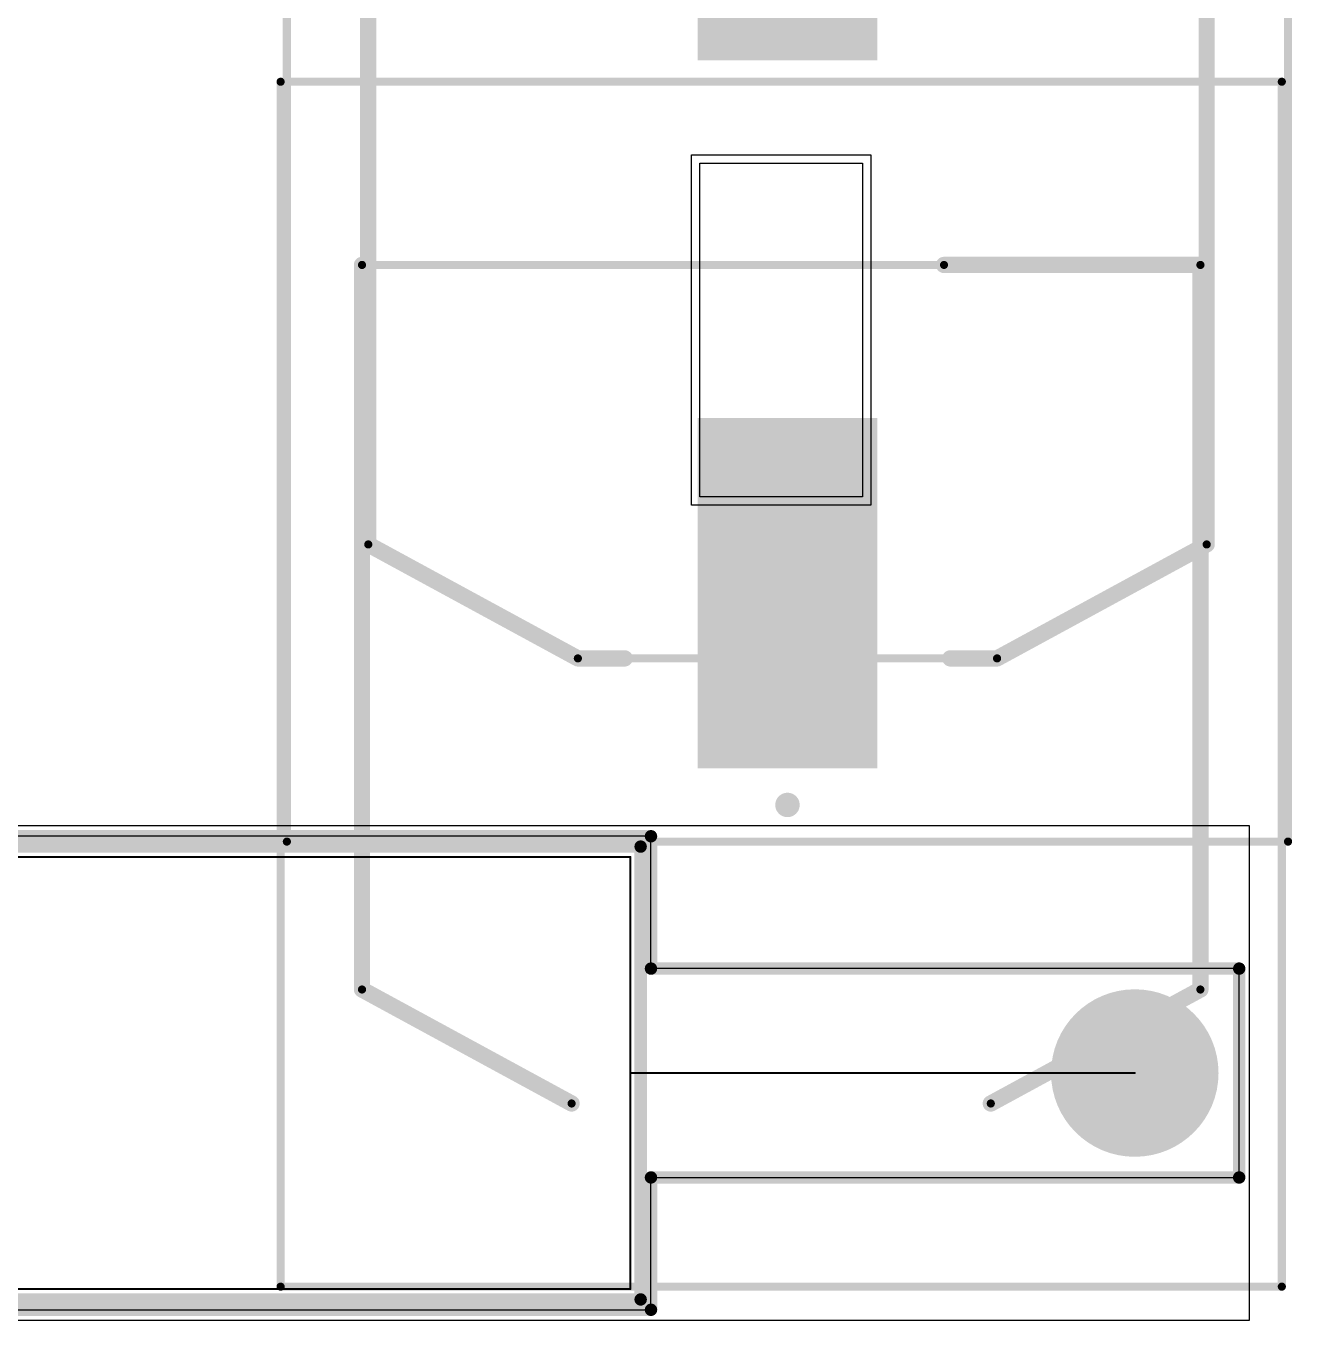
# Model space of a CAD drawing. Header units: millimetres. Extents: x 54 to 247, y 53 to 195.
# Drawn here: x 219.22 to 234.77, y 65.95 to 81.85 of the extents above; entities that cross this region are included whole.
import ezdxf

# ---------------------------------------------------------------- set-up
doc = ezdxf.new("R2010")
doc.units = ezdxf.units.MM
for name, color, linetype in [('BottomOverlay', 54, 'Continuous'), ('BottomPaste', 16, 'Continuous'), ('BottomSolder', 6, 'Continuous'), ('Mechanical11', 56, 'Continuous'), ('Mechanical13', 56, 'Continuous'), ('Mechanical14', 56, 'Continuous'), ('Mechanical15', 56, 'Continuous'), ('Mechanical4', 56, 'Continuous'), ('Mechanical5', 56, 'Continuous'), ('Mechanical9', 56, 'Continuous'), ('PadHoleLayer', 156, 'Continuous'), ('TopSolder', 216, 'Continuous')]:
    doc.layers.add(name, color=color, linetype=linetype)

# ---------------------------------------------------------------- blocks, each defined once
blk = doc.blocks.new('DO_201AD_STM_B_29')
at = {"layer": 'BottomSolder'}
blk.add_hatch(color=6, dxfattribs=at).paths.add_polyline_path([(-1.0287, 1.0287), (1.0287, 1.0287), (1.0287, -1.0287), (-1.0287, -1.0287)])
h = blk.add_hatch(color=6, dxfattribs=at)
edge = h.paths.add_edge_path()
edge.add_arc((21.8948, 0), 1.0287, 0, 360)
at = {"layer": 'PadHoleLayer'}
h = blk.add_hatch(color=156, dxfattribs=at)
edge = h.paths.add_edge_path()
edge.add_arc((0, 0), 0.7747, 0, 360)
h = blk.add_hatch(color=156, dxfattribs=at)
edge = h.paths.add_edge_path()
edge.add_arc((21.8948, 0), 0.7747, 0, 360)
at = {"layer": 'TopSolder'}
blk.add_hatch(color=216, dxfattribs=at).paths.add_polyline_path([(-1.0287, 1.0287), (1.0287, 1.0287), (1.0287, -1.0287), (-1.0287, -1.0287)])
h = blk.add_hatch(color=216, dxfattribs=at)
edge = h.paths.add_edge_path()
edge.add_arc((21.8948, 0), 1.0287, 0, 360)
at = {"layer": 'BottomOverlay', "const_width": 0.1524}
for points in [[(6.0706, 2.7813), (15.8242, 2.7813)], [(6.0706, -2.7813), (6.0706, 2.7813)], [(15.8242, -2.7813), (15.8242, 2.7813)], [(-3.5814, -0.635), (-3.5814, 0.635)], [(-3.5814, 0), (-2.8194, 0.635)], [(-2.8194, -0.635), (-2.8194, 0.635)], [(-3.5814, 0), (-2.8194, 0.508)], [(-3.5814, 0), (-2.8194, 0.381)], [(-3.5814, 0), (-2.8194, 0.254)], [(-3.5814, 0), (-2.8194, 0.127)], [(-3.8354, 0), (-2.5654, 0)], [(-3.5814, 0), (-2.8194, -0.635)], [(-3.5814, 0), (-2.8194, -0.508)], [(-3.5814, 0), (-2.8194, -0.381)], [(-3.5814, 0), (-2.8194, -0.254)], [(-3.5814, 0), (-2.8194, -0.127)], [(6.0706, -2.7813), (15.8242, -2.7813)]]:
    blk.add_lwpolyline(points, dxfattribs=at)
at = {"layer": 'BottomOverlay', "const_width": 0.0762}
for points in [[(6.0325, 2.7813, 1), (6.1087, 2.7813, 1)], [(6.0325, 2.7813, 1), (6.1087, 2.7813, 1)], [(15.7861, 2.7813, 1), (15.8623, 2.7813, 1)], [(15.7861, 2.7813, 1), (15.8623, 2.7813, 1)], [(-3.6195, 0.635, 1), (-3.5433, 0.635, 1)], [(-2.8575, 0.635, 1), (-2.7813, 0.635, 1)], [(-2.8575, 0.635, 1), (-2.7813, 0.635, 1)], [(-2.8575, 0.508, 1), (-2.7813, 0.508, 1)], [(-2.8575, 0.381, 1), (-2.7813, 0.381, 1)], [(-2.8575, 0.254, 1), (-2.7813, 0.254, 1)], [(-2.8575, 0.127, 1), (-2.7813, 0.127, 1)], [(-3.8735, 0, 1), (-3.7973, 0, 1)], [(-3.6195, 0, 1), (-3.5433, 0, 1)], [(-3.6195, 0, 1), (-3.5433, 0, 1)], [(-3.6195, 0, 1), (-3.5433, 0, 1)], [(-3.6195, 0, 1), (-3.5433, 0, 1)], [(-3.6195, 0, 1), (-3.5433, 0, 1)], [(-3.6195, 0, 1), (-3.5433, 0, 1)], [(-3.6195, 0, 1), (-3.5433, 0, 1)], [(-3.6195, 0, 1), (-3.5433, 0, 1)], [(-3.6195, 0, 1), (-3.5433, 0, 1)], [(-3.6195, 0, 1), (-3.5433, 0, 1)], [(-2.6035, 0, 1), (-2.5273, 0, 1)], [(-2.8575, -0.127, 1), (-2.7813, -0.127, 1)], [(-2.8575, -0.254, 1), (-2.7813, -0.254, 1)], [(-2.8575, -0.381, 1), (-2.7813, -0.381, 1)], [(-2.8575, -0.508, 1), (-2.7813, -0.508, 1)], [(-3.6195, -0.635, 1), (-3.5433, -0.635, 1)], [(-2.8575, -0.635, 1), (-2.7813, -0.635, 1)], [(-2.8575, -0.635, 1), (-2.7813, -0.635, 1)], [(6.0325, -2.7813, 1), (6.1087, -2.7813, 1)], [(6.0325, -2.7813, 1), (6.1087, -2.7813, 1)], [(15.7861, -2.7813, 1), (15.8623, -2.7813, 1)], [(15.7861, -2.7813, 1), (15.8623, -2.7813, 1)]]:
    blk.add_lwpolyline(points, format="xyb", close=True, dxfattribs=at)
at = {"layer": 'Mechanical13', "const_width": 0.0254}
for points in [[(6.1976, 2.6543), (15.6972, 2.6543)], [(6.1976, -2.6543), (6.1976, 2.6543)], [(15.6972, -2.6543), (15.6972, 2.6543)], [(-3.5814, -0.635), (-3.5814, 0.635)], [(-3.5814, 0), (-2.8194, 0.635)], [(-2.8194, -0.635), (-2.8194, 0.635)], [(-3.5814, 0), (-2.8194, 0.508)], [(-3.5814, 0), (-2.8194, 0.381)], [(-3.5814, 0), (-2.8194, 0.254)], [(-3.8354, 0), (-2.5654, 0)], [(-3.5814, 0), (-2.8194, 0.127)], [(-3.5814, 0), (-2.8194, -0.635)], [(-3.5814, 0), (-2.8194, -0.508)], [(-3.5814, 0), (-2.8194, -0.381)], [(-3.5814, 0), (-2.8194, -0.254)], [(-3.5814, 0), (-2.8194, -0.127)], [(0, 0), (6.1976, 0)], [(15.6972, 0), (21.8948, 0)], [(6.1976, -2.6543), (15.6972, -2.6543)]]:
    blk.add_lwpolyline(points, dxfattribs=at)
at = {"layer": 'Mechanical13', "const_width": 0.0127}
for points in [[(6.19125, 2.6543, 1), (6.20395, 2.6543, 1)], [(6.19125, 2.6543, 1), (6.20395, 2.6543, 1)], [(15.69085, 2.6543, 1), (15.70355, 2.6543, 1)], [(15.69085, 2.6543, 1), (15.70355, 2.6543, 1)], [(-3.58775, 0.635, 1), (-3.57505, 0.635, 1)], [(-2.82575, 0.635, 1), (-2.81305, 0.635, 1)], [(-2.82575, 0.635, 1), (-2.81305, 0.635, 1)], [(-2.82575, 0.508, 1), (-2.81305, 0.508, 1)], [(-2.82575, 0.381, 1), (-2.81305, 0.381, 1)], [(-2.82575, 0.254, 1), (-2.81305, 0.254, 1)], [(-3.84175, 0, 1), (-3.82905, 0, 1)], [(-3.58775, 0, 1), (-3.57505, 0, 1)], [(-3.58775, 0, 1), (-3.57505, 0, 1)], [(-3.58775, 0, 1), (-3.57505, 0, 1)], [(-3.58775, 0, 1), (-3.57505, 0, 1)], [(-3.58775, 0, 1), (-3.57505, 0, 1)], [(-3.58775, 0, 1), (-3.57505, 0, 1)], [(-3.58775, 0, 1), (-3.57505, 0, 1)], [(-3.58775, 0, 1), (-3.57505, 0, 1)], [(-3.58775, 0, 1), (-3.57505, 0, 1)], [(-3.58775, 0, 1), (-3.57505, 0, 1)], [(-2.82575, 0.127, 1), (-2.81305, 0.127, 1)], [(-2.57175, 0, 1), (-2.55905, 0, 1)], [(-0.00635, 0, 1), (0.00635, 0, 1)], [(6.19125, 0, 1), (6.20395, 0, 1)], [(15.69085, 0, 1), (15.70355, 0, 1)], [(21.88845, 0, 1), (21.90115, 0, 1)], [(-2.82575, -0.127, 1), (-2.81305, -0.127, 1)], [(-2.82575, -0.254, 1), (-2.81305, -0.254, 1)], [(-2.82575, -0.381, 1), (-2.81305, -0.381, 1)], [(-3.58775, -0.635, 1), (-3.57505, -0.635, 1)], [(-2.82575, -0.508, 1), (-2.81305, -0.508, 1)], [(-2.82575, -0.635, 1), (-2.81305, -0.635, 1)], [(-2.82575, -0.635, 1), (-2.81305, -0.635, 1)], [(6.19125, -2.6543, 1), (6.20395, -2.6543, 1)], [(6.19125, -2.6543, 1), (6.20395, -2.6543, 1)], [(15.69085, -2.6543, 1), (15.70355, -2.6543, 1)], [(15.69085, -2.6543, 1), (15.70355, -2.6543, 1)]]:
    blk.add_lwpolyline(points, format="xyb", close=True, dxfattribs=at)
at = {"layer": 'Mechanical15'}
for p, q in [((5.9436, 2.9083), (5.9436, 1.2827)), ((15.9512, 2.9083), (5.9436, 2.9083)), ((15.9512, 1.2827), (15.9512, 2.9083)), ((15.6972, 2.6543), (6.1976, 2.6543)), ((6.1976, 2.6543), (6.1976, -2.6543)), ((15.6972, -2.6543), (15.6972, 2.6543)), ((5.9436, 1.2827), (-1.2827, 1.2827)), ((-1.2827, 1.2827), (-1.2827, -1.2827)), ((23.1775, 1.2827), (15.9512, 1.2827)), ((23.1775, -1.2827), (23.1775, 1.2827)), ((-1.2827, -1.2827), (5.9436, -1.2827)), ((5.9436, -1.2827), (5.9436, -2.9083)), ((15.9512, -2.9083), (15.9512, -1.2827)), ((15.9512, -1.2827), (23.1775, -1.2827)), ((6.1976, -2.6543), (15.6972, -2.6543)), ((5.9436, -2.9083), (15.9512, -2.9083))]:
    blk.add_line(p, q, dxfattribs=at)
at = {"layer": 'Mechanical15', "const_width": 0.1524}
for points in [[(5.9436, 1.2827), (5.9436, 2.9083)], [(5.9436, 2.9083), (15.9512, 2.9083)], [(15.9512, 1.2827), (15.9512, 2.9083)], [(-1.2827, -1.2827), (-1.2827, 1.2827)], [(-1.2827, 1.2827), (5.9436, 1.2827)], [(15.9512, 1.2827), (23.1775, 1.2827)], [(23.1775, -1.2827), (23.1775, 1.2827)], [(-1.2827, -1.2827), (5.9436, -1.2827)], [(5.9436, -2.9083), (5.9436, -1.2827)], [(15.9512, -2.9083), (15.9512, -1.2827)], [(15.9512, -1.2827), (23.1775, -1.2827)], [(5.9436, -2.9083), (15.9512, -2.9083)]]:
    blk.add_lwpolyline(points, dxfattribs=at)
at = {"layer": 'Mechanical15', "const_width": 0.0762}
for points in [[(5.9055, 2.9083, 1), (5.9817, 2.9083, 1)], [(5.9055, 2.9083, 1), (5.9817, 2.9083, 1)], [(15.9131, 2.9083, 1), (15.9893, 2.9083, 1)], [(15.9131, 2.9083, 1), (15.9893, 2.9083, 1)], [(-1.3208, 1.2827, 1), (-1.2446, 1.2827, 1)], [(-1.3208, 1.2827, 1), (-1.2446, 1.2827, 1)], [(5.9055, 1.2827, 1), (5.9817, 1.2827, 1)], [(5.9055, 1.2827, 1), (5.9817, 1.2827, 1)], [(15.9131, 1.2827, 1), (15.9893, 1.2827, 1)], [(15.9131, 1.2827, 1), (15.9893, 1.2827, 1)], [(23.1394, 1.2827, 1), (23.2156, 1.2827, 1)], [(23.1394, 1.2827, 1), (23.2156, 1.2827, 1)], [(-1.3208, -1.2827, 1), (-1.2446, -1.2827, 1)], [(-1.3208, -1.2827, 1), (-1.2446, -1.2827, 1)], [(5.9055, -1.2827, 1), (5.9817, -1.2827, 1)], [(5.9055, -1.2827, 1), (5.9817, -1.2827, 1)], [(15.9131, -1.2827, 1), (15.9893, -1.2827, 1)], [(15.9131, -1.2827, 1), (15.9893, -1.2827, 1)], [(23.1394, -1.2827, 1), (23.2156, -1.2827, 1)], [(23.1394, -1.2827, 1), (23.2156, -1.2827, 1)], [(5.9055, -2.9083, 1), (5.9817, -2.9083, 1)], [(5.9055, -2.9083, 1), (5.9817, -2.9083, 1)], [(15.9131, -2.9083, 1), (15.9893, -2.9083, 1)], [(15.9131, -2.9083, 1), (15.9893, -2.9083, 1)]]:
    blk.add_lwpolyline(points, format="xyb", close=True, dxfattribs=at)
at = {"layer": 'Mechanical4'}
for p, q in [((23.3045, 3.0353), (-1.4097, 3.0353)), ((-1.4097, 3.0353), (-1.4097, -3.0353)), ((23.3045, -3.0353), (23.3045, 3.0353)), ((-1.4097, -3.0353), (23.3045, -3.0353))]:
    blk.add_line(p, q, dxfattribs=at)
blk = doc.blocks.new('EEEFK1V331P_B_226')
at = {"layer": 'BottomPaste'}
for points in [[(1, 6.4), (1, 2.3), (-1, 2.3), (-1, 6.4)], [(1, -2.3), (1, -6.4), (-1, -6.4), (-1, -2.3)]]:
    blk.add_hatch(color=16, dxfattribs=at).paths.add_polyline_path(points)
at = {"layer": 'BottomSolder'}
for points in [[(1.102, 6.502), (1.102, 2.198), (-1.102, 2.198), (-1.102, 6.502)], [(1.102, -2.198), (1.102, -6.502), (-1.102, -6.502), (-1.102, -2.198)]]:
    blk.add_hatch(color=6, dxfattribs=at).paths.add_polyline_path(points)
at = {"layer": 'BottomOverlay', "const_width": 0.2}
for points in [[(0, 6.9, -1), (0, 7)], [(0, 6.9, -1), (0, 7)], [(0, 7, -1), (0, 6.9)]]:
    blk.add_lwpolyline(points, format="xyb", dxfattribs=at)
at = {"layer": 'BottomOverlay', "const_width": 0.1}
for points in [[(-0.05, 7, 1), (0.05, 7, 1)], [(-0.05, 7, 1), (0.05, 7, 1)], [(-0.05, 7, 1), (0.05, 7, 1)], [(-0.05, 6.9, 1), (0.05, 6.9, 1)], [(-0.05, 6.9, 1), (0.05, 6.9, 1)], [(-0.05, 6.9, 1), (0.05, 6.9, 1)], [(-2.625, 5.15, 1), (-2.525, 5.15, 1)], [(-2.625, 5.15, 1), (-2.525, 5.15, 1)], [(-2.05, 5.15, 1), (-1.95, 5.15, 1)], [(1.95, 5.15, 1), (2.05, 5.15, 1)], [(2.525, 5.15, 1), (2.625, 5.15, 1)], [(2.525, 5.15, 1), (2.625, 5.15, 1)], [(-5.2, 3.75, 1), (-5.1, 3.75, 1)], [(-5.2, 3.75, 1), (-5.1, 3.75, 1)], [(5.1, 3.75, 1), (5.2, 3.75, 1)], [(5.1, 3.75, 1), (5.2, 3.75, 1)], [(-5.2, -5.15, 1), (-5.1, -5.15, 1)], [(-5.2, -5.15, 1), (-5.1, -5.15, 1)], [(-2.05, -5.15, 1), (-1.95, -5.15, 1)], [(1.95, -5.15, 1), (2.05, -5.15, 1)], [(5.1, -5.15, 1), (5.2, -5.15, 1)], [(5.1, -5.15, 1), (5.2, -5.15, 1)]]:
    blk.add_lwpolyline(points, format="xyb", close=True, dxfattribs=at)
at = {"layer": 'BottomOverlay', "const_width": 0.2}
for points in [[(-2.575, 5.15), (-5.15, 3.75)], [(-2, 5.15), (-2.575, 5.15)], [(2.575, 5.15), (2, 5.15)], [(5.15, 3.75), (2.575, 5.15)], [(-5.15, 3.75), (-5.15, -5.15)], [(5.15, 3.75), (5.15, -5.15)], [(-2, -5.15), (-5.15, -5.15)], [(5.15, -5.15), (2, -5.15)]]:
    blk.add_lwpolyline(points, dxfattribs=at)
at = {"layer": 'Mechanical13', "const_width": 0.1}
for points in [[(-2.575, 5.15), (-5.15, 3.75)], [(2.575, 5.15), (-2.575, 5.15)], [(5.15, 3.75), (2.575, 5.15)], [(-5.15, 3.75), (-5.15, -5.15)], [(5.15, 3.75), (5.15, -5.15)], [(5.15, -5.15), (-5.15, -5.15)]]:
    blk.add_lwpolyline(points, dxfattribs=at)
at = {"layer": 'Mechanical13', "const_width": 0.05}
for points in [[(-2.6, 5.15, 1), (-2.55, 5.15, 1)], [(-2.6, 5.15, 1), (-2.55, 5.15, 1)], [(2.55, 5.15, 1), (2.6, 5.15, 1)], [(2.55, 5.15, 1), (2.6, 5.15, 1)], [(-5.175, 3.75, 1), (-5.125, 3.75, 1)], [(-5.175, 3.75, 1), (-5.125, 3.75, 1)], [(5.125, 3.75, 1), (5.175, 3.75, 1)], [(5.125, 3.75, 1), (5.175, 3.75, 1)], [(-5.175, -5.15, 1), (-5.125, -5.15, 1)], [(-5.175, -5.15, 1), (-5.125, -5.15, 1)], [(5.125, -5.15, 1), (5.175, -5.15, 1)], [(5.125, -5.15, 1), (5.175, -5.15, 1)]]:
    blk.add_lwpolyline(points, format="xyb", close=True, dxfattribs=at)
at = {"layer": 'Mechanical15', "const_width": 0.1}
for points in [[(6.15, 7.4), (-6.15, 7.4)], [(-6.15, 7.4), (-6.15, -7.4)], [(6.15, 7.4), (6.15, -7.4)], [(6.15, -7.4), (-6.15, -7.4)]]:
    blk.add_lwpolyline(points, dxfattribs=at)
at = {"layer": 'Mechanical15', "const_width": 0.05}
for points in [[(-6.175, 7.4, 1), (-6.125, 7.4, 1)], [(-6.175, 7.4, 1), (-6.125, 7.4, 1)], [(6.125, 7.4, 1), (6.175, 7.4, 1)], [(6.125, 7.4, 1), (6.175, 7.4, 1)], [(-6.175, -7.4, 1), (-6.125, -7.4, 1)], [(-6.175, -7.4, 1), (-6.125, -7.4, 1)], [(6.125, -7.4, 1), (6.175, -7.4, 1)], [(6.125, -7.4, 1), (6.175, -7.4, 1)]]:
    blk.add_lwpolyline(points, format="xyb", close=True, dxfattribs=at)

msp = doc.modelspace()

# ---------------------------------------------------------------- hatches: boundary and pattern name
at = {"layer": 'Mechanical14'}
h = msp.add_hatch(color=56, dxfattribs=at)
edge = h.paths.add_edge_path()
edge.add_arc((230.498, 78.912), 0.05, 0, 360)
h = msp.add_hatch(color=56, dxfattribs=at)
edge = h.paths.add_edge_path()
edge.add_arc((233.648, 78.912), 0.05, 0, 360)
h = msp.add_hatch(color=56, dxfattribs=at)
edge = h.paths.add_edge_path()
edge.add_arc((233.648, 78.912), 0.05, 0, 360)
h = msp.add_hatch(color=56, dxfattribs=at)
edge = h.paths.add_edge_path()
edge.add_arc((223.348, 70.012), 0.05, 0, 360)
h = msp.add_hatch(color=56, dxfattribs=at)
edge = h.paths.add_edge_path()
edge.add_arc((223.348, 70.012), 0.05, 0, 360)
h = msp.add_hatch(color=56, dxfattribs=at)
edge = h.paths.add_edge_path()
edge.add_arc((233.648, 70.012), 0.05, 0, 360)
h = msp.add_hatch(color=56, dxfattribs=at)
edge = h.paths.add_edge_path()
edge.add_arc((233.648, 70.012), 0.05, 0, 360)
at = {"layer": 'PadHoleLayer'}
h = msp.add_hatch(color=156, dxfattribs=at)
edge = h.paths.add_edge_path()
edge.add_arc((230.498, 78.912), 0.05, 0, 360)
h = msp.add_hatch(color=156, dxfattribs=at)
edge = h.paths.add_edge_path()
edge.add_arc((233.648, 78.912), 0.05, 0, 360)
h = msp.add_hatch(color=156, dxfattribs=at)
edge = h.paths.add_edge_path()
edge.add_arc((233.648, 78.912), 0.05, 0, 360)
h = msp.add_hatch(color=156, dxfattribs=at)
edge = h.paths.add_edge_path()
edge.add_arc((223.348, 70.012), 0.05, 0, 360)
h = msp.add_hatch(color=156, dxfattribs=at)
edge = h.paths.add_edge_path()
edge.add_arc((223.348, 70.012), 0.05, 0, 360)
h = msp.add_hatch(color=156, dxfattribs=at)
edge = h.paths.add_edge_path()
edge.add_arc((233.648, 70.012), 0.05, 0, 360)
h = msp.add_hatch(color=156, dxfattribs=at)
edge = h.paths.add_edge_path()
edge.add_arc((233.648, 70.012), 0.05, 0, 360)

# ---------------------------------------------------------------- linework, layer by layer
at = {"layer": 'Mechanical11'}
for p, q in [((227.397, 75.96), (227.397, 80.263)), ((227.397, 80.263), (229.6, 80.263)), ((229.6, 80.263), (229.6, 75.96)), ((229.6, 75.96), (227.397, 75.96))]:
    msp.add_line(p, q, dxfattribs=at)
at = {"layer": 'Mechanical14', "const_width": 0.2}
for points in [[(223.348, 70.012), (223.348, 78.912)], [(230.498, 78.912), (233.648, 78.912)], [(233.648, 70.012), (233.648, 78.912)], [(223.348, 70.012), (225.923, 68.612)], [(231.073, 68.612), (233.648, 70.012)]]:
    msp.add_lwpolyline(points, dxfattribs=at)
at = {"layer": 'Mechanical14', "const_width": 0.1}
for points in [[(223.298, 78.912, 1), (223.398, 78.912, 1)], [(230.448, 78.912, 1), (230.548, 78.912, 1)], [(233.598, 78.912, 1), (233.698, 78.912, 1)], [(233.598, 78.912, 1), (233.698, 78.912, 1)], [(223.298, 70.012, 1), (223.398, 70.012, 1)], [(223.298, 70.012, 1), (223.398, 70.012, 1)], [(233.598, 70.012, 1), (233.698, 70.012, 1)], [(233.598, 70.012, 1), (233.698, 70.012, 1)], [(225.873, 68.612, 1), (225.973, 68.612, 1)], [(231.023, 68.612, 1), (231.123, 68.612, 1)]]:
    msp.add_lwpolyline(points, format="xyb", close=True, dxfattribs=at)
at = {"layer": 'Mechanical4', "const_width": 0.1}
for points in [[(222.348, 81.162), (234.648, 81.162)], [(222.348, 66.362), (222.348, 81.162)], [(234.648, 66.362), (234.648, 81.162)], [(222.348, 66.362), (234.648, 66.362)]]:
    msp.add_lwpolyline(points, dxfattribs=at)
at = {"layer": 'Mechanical4'}
for points, const_width in [([(222.323, 81.162, 1), (222.373, 81.162, 1)], 0.05), ([(222.323, 81.162, 1), (222.373, 81.162, 1)], 0.05), ([(234.623, 81.162, 1), (234.673, 81.162, 1)], 0.05), ([(234.623, 81.162, 1), (234.673, 81.162, 1)], 0.05), ([(234.611, 81.162, 1), (234.636, 81.162, 1)], 0.025), ([(234.611, 81.162, 1), (234.636, 81.162, 1)], 0.025), ([(234.611, 81.162, 1), (234.636, 81.162, 1)], 0.025), ([(234.611, 81.162, 1), (234.636, 81.162, 1)], 0.025), ([(234.661, 81.162, 1), (234.686, 81.162, 1)], 0.025), ([(234.661, 81.162, 1), (234.686, 81.162, 1)], 0.025), ([(234.661, 81.162, 1), (234.686, 81.162, 1)], 0.025), ([(234.661, 81.162, 1), (234.686, 81.162, 1)], 0.025), ([(222.323, 66.362, 1), (222.373, 66.362, 1)], 0.05), ([(222.323, 66.362, 1), (222.373, 66.362, 1)], 0.05), ([(234.623, 66.362, 1), (234.673, 66.362, 1)], 0.05), ([(234.623, 66.362, 1), (234.673, 66.362, 1)], 0.05)]:
    msp.add_lwpolyline(points, format="xyb", close=True, dxfattribs=dict(at, const_width=const_width))
at = {"layer": 'Mechanical4', "const_width": 0.05}
for points in [[(234.623, 81.162, -1), (234.673, 81.162)], [(234.623, 81.162, -1), (234.673, 81.162)], [(234.673, 81.162, -1), (234.623, 81.162)], [(234.673, 81.162, -1), (234.623, 81.162)]]:
    msp.add_lwpolyline(points, format="xyb", dxfattribs=at)
at = {"layer": 'Mechanical5', "const_width": 0.1}
for points in [[(223.348, 78.912), (233.648, 78.912)], [(223.348, 70.012), (223.348, 78.912)], [(233.648, 70.012), (233.648, 78.912)], [(223.348, 70.012), (225.923, 68.612)], [(231.073, 68.612), (233.648, 70.012)]]:
    msp.add_lwpolyline(points, dxfattribs=at)
at = {"layer": 'Mechanical5'}
for points, const_width in [([(223.323, 78.912, 1), (223.373, 78.912, 1)], 0.05), ([(223.323, 78.912, 1), (223.373, 78.912, 1)], 0.05), ([(233.623, 78.912, 1), (233.673, 78.912, 1)], 0.05), ([(233.623, 78.912, 1), (233.673, 78.912, 1)], 0.05), ([(233.611, 78.912, 1), (233.636, 78.912, 1)], 0.025), ([(233.611, 78.912, 1), (233.636, 78.912, 1)], 0.025), ([(233.611, 78.912, 1), (233.636, 78.912, 1)], 0.025), ([(233.611, 78.912, 1), (233.636, 78.912, 1)], 0.025), ([(233.661, 78.912, 1), (233.686, 78.912, 1)], 0.025), ([(233.661, 78.912, 1), (233.686, 78.912, 1)], 0.025), ([(233.661, 78.912, 1), (233.686, 78.912, 1)], 0.025), ([(233.661, 78.912, 1), (233.686, 78.912, 1)], 0.025), ([(223.323, 70.012, 1), (223.373, 70.012, 1)], 0.05), ([(223.323, 70.012, 1), (223.373, 70.012, 1)], 0.05), ([(223.311, 70.012, 1), (223.336, 70.012, 1)], 0.025), ([(223.311, 70.012, 1), (223.336, 70.012, 1)], 0.025), ([(223.311, 70.012, 1), (223.336, 70.012, 1)], 0.025), ([(223.311, 70.012, 1), (223.336, 70.012, 1)], 0.025), ([(223.361, 70.012, 1), (223.386, 70.012, 1)], 0.025), ([(223.361, 70.012, 1), (223.386, 70.012, 1)], 0.025), ([(223.361, 70.012, 1), (223.386, 70.012, 1)], 0.025), ([(223.361, 70.012, 1), (223.386, 70.012, 1)], 0.025), ([(233.623, 70.012, 1), (233.673, 70.012, 1)], 0.05), ([(233.623, 70.012, 1), (233.673, 70.012, 1)], 0.05), ([(233.611, 70.012, 1), (233.636, 70.012, 1)], 0.025), ([(233.611, 70.012, 1), (233.636, 70.012, 1)], 0.025), ([(233.611, 70.012, 1), (233.636, 70.012, 1)], 0.025), ([(233.611, 70.012, 1), (233.636, 70.012, 1)], 0.025), ([(233.661, 70.012, 1), (233.686, 70.012, 1)], 0.025), ([(233.661, 70.012, 1), (233.686, 70.012, 1)], 0.025), ([(233.661, 70.012, 1), (233.686, 70.012, 1)], 0.025), ([(233.661, 70.012, 1), (233.686, 70.012, 1)], 0.025), ([(225.898, 68.612, 1), (225.948, 68.612, 1)], 0.05), ([(231.048, 68.612, 1), (231.098, 68.612, 1)], 0.05)]:
    msp.add_lwpolyline(points, format="xyb", close=True, dxfattribs=dict(at, const_width=const_width))
at = {"layer": 'Mechanical5', "const_width": 0.05}
for points in [[(233.623, 78.912, -1), (233.673, 78.912)], [(233.623, 78.912, -1), (233.673, 78.912)], [(233.673, 78.912, -1), (233.623, 78.912)], [(233.673, 78.912, -1), (233.623, 78.912)], [(223.323, 70.012, -1), (223.373, 70.012)], [(223.323, 70.012, -1), (223.373, 70.012)], [(223.373, 70.012, -1), (223.323, 70.012)], [(223.373, 70.012, -1), (223.323, 70.012)], [(233.623, 70.012, -1), (233.673, 70.012)], [(233.623, 70.012, -1), (233.673, 70.012)], [(233.673, 70.012, -1), (233.623, 70.012)], [(233.673, 70.012, -1), (233.623, 70.012)]]:
    msp.add_lwpolyline(points, format="xyb", dxfattribs=at)
at = {"layer": 'Mechanical9'}
for p, q in [((227.498, 76.062), (227.498, 80.162)), ((227.498, 80.162), (229.498, 80.162)), ((229.498, 80.162), (229.498, 76.062)), ((229.498, 76.062), (227.498, 76.062))]:
    msp.add_line(p, q, dxfattribs=at)

# ---------------------------------------------------------------- block references
at = {"rotation": 180}
msp.add_blockref('EEEFK1V331P_B_226', (228.575, 79.229), dxfattribs=at)
msp.add_blockref('DO_201AD_STM_B_29', (210.947, 68.986))

doc.saveas('drawing.dxf')
